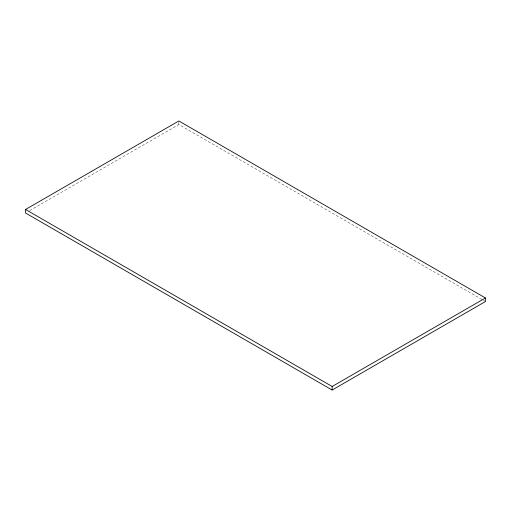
<?xml version="1.0" encoding="UTF-8"?>
<svg xmlns="http://www.w3.org/2000/svg" width="511" height="511" viewBox="0 0 511 511"><rect width="100%" height="100%" fill="white"/><g stroke="black" fill="none" stroke-linecap="round" stroke-linejoin="round"><path stroke-width="0.38" stroke-dasharray="2.56 1.92" d="M29.695 210.621L178.85 124.512L482.691 299.931M483.38 300.327L485.45 301.522M178.85 122.385L178.85 124.512"/><path stroke-width="0.77" d="M25.55 209.478L178.85 120.966L485.45 297.983L485.45 301.522L332.15 390.034L25.55 213.017L25.55 209.478L332.15 386.488L485.45 297.983M332.15 386.488L332.15 390.034"/></g></svg>
